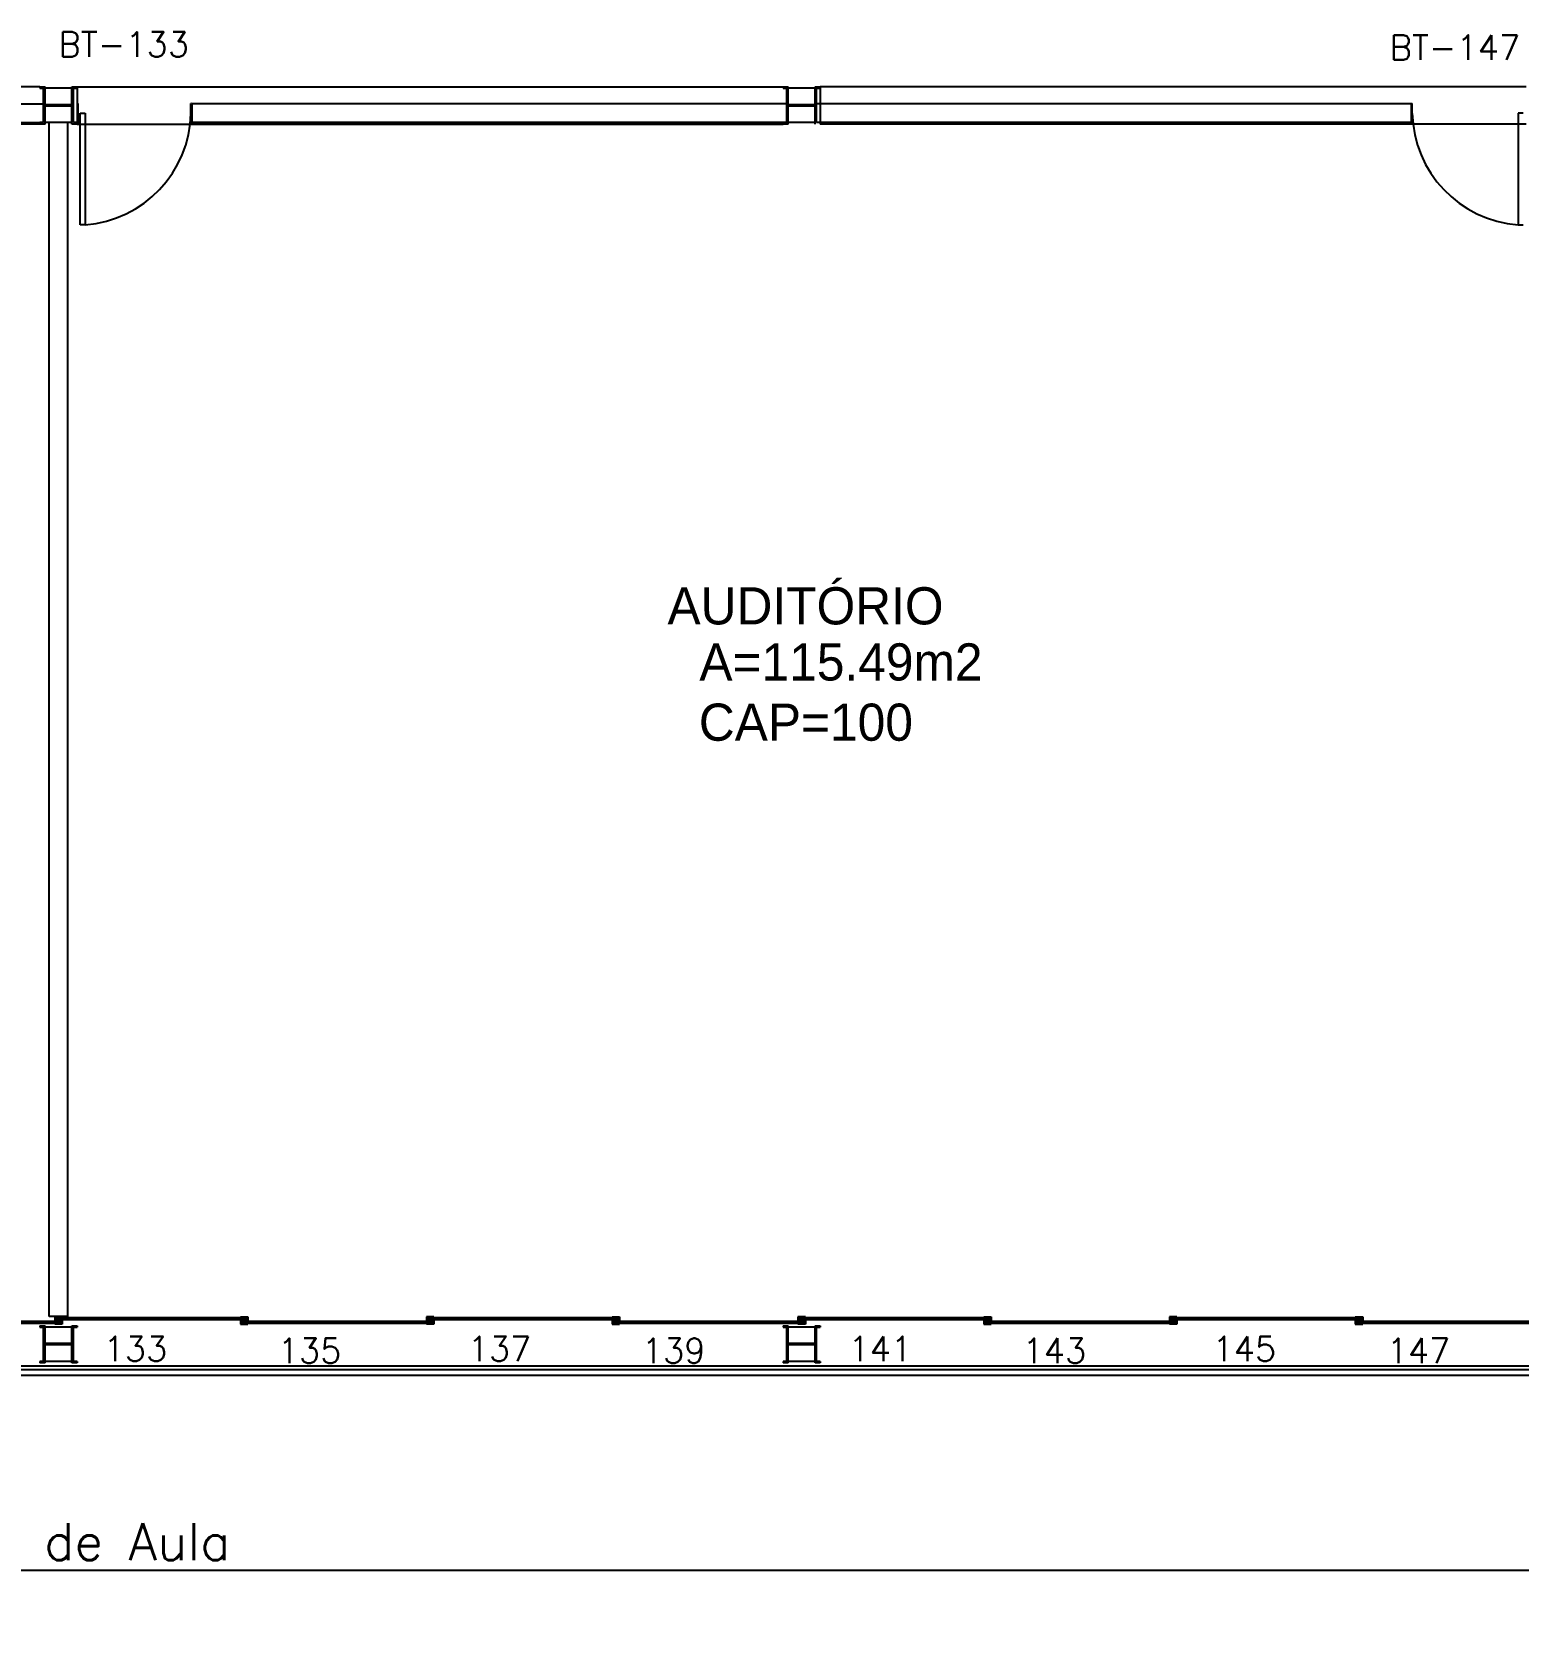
# Model space of a CAD drawing. Extents: x 940 to 1060, y 76 to 105.
# Drawn here: x 1038.76 to 1050.75, y 76.25 to 89.14 of the extents above; entities that cross this region are included whole.
import ezdxf
from ezdxf.enums import TextEntityAlignment as Align

# ---------------------------------------------------------------- set-up
doc = ezdxf.new("R2010")
doc.units = 0
doc.header["$LTSCALE"] = 0.5
doc.header["$MEASUREMENT"] = 0
doc.header["$PDMODE"] = 34
doc.header["$PDSIZE"] = 0.1
doc.layers.get('0').update_dxf_attribs({"linetype": 'CONTINUOUS'})
doc.layers.get('DEFPOINTS').update_dxf_attribs({"linetype": 'CONTINUOUS'})
for name, color, linetype in [('1', 1, 'CONTINUOUS'), ('ALVENARIA', 2, 'CONTINUOUS'), ('ENDEREÇO', 2, 'CONTINUOUS'), ('ESQUADRIAS', 1, 'CONTINUOUS'), ('ESTRUTURAS', 2, 'CONTINUOUS'), ('NMOD', 2, 'CONTINUOUS'), ('PORTA', 2, 'CONTINUOUS'), ('TEXTO', 2, 'CONTINUOUS'), ('TEXTO-CENTRO-CUSTO', 2, 'CONTINUOUS'), ('ÁREA', 2, 'CONTINUOUS')]:
    doc.layers.add(name, color=color, linetype=linetype)
doc.styles.add('FONTE', font='FONTE.shx', dxfattribs={"height": 0.4})
doc.styles.add('ROMANS', font='simplex.shx', dxfattribs={"height": 0.3})
doc.styles.add('UNB-100', font='simplex.shx', dxfattribs={"height": 0.2})
doc.dimstyles.new('1', dxfattribs={"dimtxt": 0.3, "dimasz": 0.18, "dimexe": 0.5, "dimexo": 1, "dimgap": 0.08, "dimtad": 1, "dimdec": 4, "dimzin": 12, "dimdsep": 46, "dimtxsty": 'ROMANS', "dimblk1": 'NONE', "dimblk2": 'NONE', "dimsah": 1, "dimcen": 0, "dimclrd": 2, "dimclre": 2, "dimclrt": 2, "dimadec": 0, "dimazin": 0, "dimtfac": 1, "dimtdec": 4, "dimtofl": 0, "dimtmove": 2, "dimatfit": 3, "dimldrblk": 'NONE', "dimfxl": 0, "dimtolj": 1, "dimtzin": 4, "dimarcsym": 0})

# ---------------------------------------------------------------- blocks, each defined once
blk = doc.blocks.new('*D18')
at = {"layer": 'DEFPOINTS', "color": 0}
for p in [(1026.97, 78.537), (1050.97, 78.537), (1050.97, 76.72)]:
    blk.add_point(p, dxfattribs=at)
at = {"layer": 'TEXTO-CENTRO-CUSTO', "color": 2, "lineweight": -2}
for p, q in [((1026.97, 77.537), (1026.97, 76.62)), ((1050.97, 77.537), (1050.97, 76.62)), ((1026.97, 76.72), (1050.97, 76.72))]:
    blk.add_line(p, q, dxfattribs=at)
at = {"layer": 'TEXTO-CENTRO-CUSTO', "color": 2, "insert": (1038.97, 76.95), "char_height": 0.3, "attachment_point": 5, "style": 'ROMANS'}
blk.add_mtext('\\A1;Salas de Aula', dxfattribs=at)
blk = doc.blocks.new('_NONE')
at = {"color": 0, "linetype": 'ByBlock'}
blk.add_circle((0, 0), 0.25, dxfattribs=at)

msp = doc.modelspace()

# ---------------------------------------------------------------- linework, layer by layer
at = {"layer": '1', "color": 1}
for p, q in [((1038.82025, 88.69302), (1033.12025, 88.69302)), ((1039.12025, 88.69302), (1044.82025, 88.69302)), ((1050.82025, 88.69302), (1045.12025, 88.69302)), ((1038.82025, 88.39302), (1033.12025, 88.39302)), ((1039.12025, 88.39302), (1044.82025, 88.39302)), ((1050.82025, 88.39302), (1045.12025, 88.39302)), ((977.47583, 78.36818), (1060.12025, 78.36818)), ((977.47583, 78.33818), (1060.12025, 78.33818))]:
    msp.add_line(p, q, dxfattribs=at)
at = {"layer": '1'}
msp.add_line((939.82083, 78.29302), (1060.12025, 78.29302), dxfattribs=at)
at = {"layer": 'ALVENARIA'}
for p, q in [((1034.05014, 88.55506), (1038.85025, 88.55506)), ((1040.05014, 88.40506), (1040.05014, 88.55506)), ((1044.85025, 88.55506), (1040.05014, 88.55506)), ((1049.89035, 88.55506), (1045.09025, 88.55506)), ((1049.89035, 88.55506), (1049.89035, 88.40506)), ((1034.05014, 88.40506), (1038.85025, 88.40506)), ((1038.89525, 78.76674), (1038.89525, 88.40502)), ((1039.04525, 78.76674), (1039.04525, 88.40502)), ((1044.85025, 88.40506), (1040.05014, 88.40506)), ((1049.89035, 88.40506), (1045.09025, 88.40506)), ((1039.04525, 78.76674), (1038.89525, 78.76674))]:
    msp.add_line(p, q, dxfattribs=at)
at = {"layer": 'ESQUADRIAS'}
for p, q in [((1037.44725, 78.72836), (1038.99325, 78.72836)), ((1038.94025, 78.76536), (1038.94025, 78.73536)), ((1039.00025, 78.76536), (1038.94025, 78.76536)), ((1038.94025, 78.73536), (1039.00025, 78.73536)), ((1038.94725, 78.75836), (1040.49325, 78.75836)), ((1038.94725, 78.74236), (1038.94725, 78.75836)), ((1038.94725, 78.74236), (1040.49325, 78.74236)), ((1038.99325, 78.72836), (1038.99325, 78.71236)), ((1039.00025, 78.73536), (1039.00025, 78.70536)), ((1040.44025, 78.76536), (1040.50025, 78.76536)), ((1040.44025, 78.73536), (1040.44025, 78.70536)), ((1040.50025, 78.73536), (1040.44025, 78.73536)), ((1040.44725, 78.72836), (1041.99325, 78.72836)), ((1040.44725, 78.72836), (1040.44725, 78.71236)), ((1040.49325, 78.74236), (1040.49325, 78.75836)), ((1040.50025, 78.76536), (1040.50025, 78.73536)), ((1041.94025, 78.76536), (1041.94025, 78.73536)), ((1042.00025, 78.76536), (1041.94025, 78.76536)), ((1041.94025, 78.73536), (1042.00025, 78.73536)), ((1041.94725, 78.74236), (1041.94725, 78.75836)), ((1041.94725, 78.75836), (1043.49325, 78.75836)), ((1041.94725, 78.74236), (1043.49325, 78.74236)), ((1041.99325, 78.72836), (1041.99325, 78.71236)), ((1042.00025, 78.73536), (1042.00025, 78.70536)), ((1043.44025, 78.76536), (1043.50025, 78.76536)), ((1043.44025, 78.73536), (1043.44025, 78.70536)), ((1043.50025, 78.73536), (1043.44025, 78.73536)), ((1043.44725, 78.72836), (1044.99325, 78.72836)), ((1043.44725, 78.72836), (1043.44725, 78.71236)), ((1043.49325, 78.74236), (1043.49325, 78.75836)), ((1043.50025, 78.76536), (1043.50025, 78.73536)), ((1044.94025, 78.76536), (1044.94025, 78.73536)), ((1045.00025, 78.76536), (1044.94025, 78.76536)), ((1044.94025, 78.73536), (1045.00025, 78.73536)), ((1044.94725, 78.75836), (1046.49325, 78.75836)), ((1044.94725, 78.74236), (1044.94725, 78.75836)), ((1044.94725, 78.74236), (1046.49325, 78.74236)), ((1044.99325, 78.72836), (1044.99325, 78.71236)), ((1045.00025, 78.73536), (1045.00025, 78.70536)), ((1046.44025, 78.76536), (1046.50025, 78.76536)), ((1046.44025, 78.73536), (1046.44025, 78.70536)), ((1046.50025, 78.73536), (1046.44025, 78.73536)), ((1046.44725, 78.72836), (1046.44725, 78.71236)), ((1046.44725, 78.72836), (1047.99325, 78.72836)), ((1046.49325, 78.74236), (1046.49325, 78.75836)), ((1046.50025, 78.76536), (1046.50025, 78.73536)), ((1047.94025, 78.76536), (1047.94025, 78.73536)), ((1048.00025, 78.76536), (1047.94025, 78.76536)), ((1047.94025, 78.73536), (1048.00025, 78.73536)), ((1047.94725, 78.75836), (1049.49325, 78.75836)), ((1047.94725, 78.74236), (1047.94725, 78.75836)), ((1047.94725, 78.74236), (1049.49325, 78.74236)), ((1047.99325, 78.72836), (1047.99325, 78.71236)), ((1048.00025, 78.73536), (1048.00025, 78.70536)), ((1049.44025, 78.76536), (1049.50025, 78.76536)), ((1049.44025, 78.73536), (1049.44025, 78.70536)), ((1049.50025, 78.73536), (1049.44025, 78.73536)), ((1049.44725, 78.72836), (1050.99325, 78.72836)), ((1049.44725, 78.72836), (1049.44725, 78.71236)), ((1049.49325, 78.74236), (1049.49325, 78.75836)), ((1049.50025, 78.76536), (1049.50025, 78.73536)), ((1037.44725, 78.71236), (1038.99325, 78.71236)), ((1039.00025, 78.70536), (1038.94025, 78.70536)), ((1040.44025, 78.70536), (1040.50025, 78.70536)), ((1040.44725, 78.71236), (1041.99325, 78.71236)), ((1042.00025, 78.70536), (1041.94025, 78.70536)), ((1043.44025, 78.70536), (1043.50025, 78.70536)), ((1043.44725, 78.71236), (1044.99325, 78.71236)), ((1045.00025, 78.70536), (1044.94025, 78.70536)), ((1046.44025, 78.70536), (1046.50025, 78.70536)), ((1046.44725, 78.71236), (1047.99325, 78.71236)), ((1048.00025, 78.70536), (1047.94025, 78.70536)), ((1049.44025, 78.70536), (1049.50025, 78.70536)), ((1049.44725, 78.71236), (1050.99325, 78.71236))]:
    msp.add_line(p, q, dxfattribs=at)
at = {"layer": 'ESTRUTURAS'}
for p, q in [((1038.82025, 88.69302), (1038.86225, 88.69302)), ((1038.82025, 88.69302), (1038.82025, 88.68102)), ((1038.82025, 88.68102), (1038.85025, 88.68102)), ((1038.85025, 88.40502), (1038.85025, 88.68102)), ((1038.86225, 88.39302), (1038.86225, 88.69302)), ((1039.07825, 88.68102), (1038.86225, 88.68102)), ((1039.07825, 88.39302), (1039.07825, 88.69302)), ((1039.07825, 88.69302), (1039.12025, 88.69302)), ((1039.09025, 88.40502), (1039.09025, 88.68102)), ((1039.09025, 88.68102), (1039.12025, 88.68102)), ((1039.12025, 88.69302), (1039.12025, 88.39302)), ((1039.12025, 88.69302), (1039.12025, 88.68102)), ((1044.82025, 88.69302), (1044.86225, 88.69302)), ((1044.82025, 88.69302), (1044.82025, 88.68102)), ((1044.82025, 88.68102), (1044.85025, 88.68102)), ((1044.85025, 88.40502), (1044.85025, 88.68102)), ((1044.86225, 88.39302), (1044.86225, 88.69302)), ((1045.07825, 88.68102), (1044.86225, 88.68102)), ((1045.07825, 88.39302), (1045.07825, 88.69302)), ((1045.07825, 88.69302), (1045.12025, 88.69302)), ((1045.09025, 88.40502), (1045.09025, 88.68102)), ((1045.09025, 88.68102), (1045.12025, 88.68102)), ((1045.12025, 88.69302), (1045.12025, 88.39302)), ((1045.12025, 88.69302), (1045.12025, 88.68102)), ((1039.07825, 88.54902), (1038.86225, 88.54902)), ((1039.07825, 88.53702), (1038.86225, 88.53702)), ((1045.07825, 88.54902), (1044.86225, 88.54902)), ((1045.07825, 88.53702), (1044.86225, 88.53702)), ((1038.82025, 88.40502), (1038.82025, 88.39302)), ((1038.85025, 88.40502), (1038.82025, 88.40502)), ((1038.86225, 88.39302), (1038.82025, 88.39302)), ((1039.07825, 88.40502), (1038.86225, 88.40502)), ((1039.12025, 88.39302), (1039.07825, 88.39302)), ((1039.12025, 88.40502), (1039.09025, 88.40502)), ((1039.12025, 88.40502), (1039.12025, 88.39302)), ((1044.82025, 88.40502), (1044.82025, 88.39302)), ((1044.85025, 88.40502), (1044.82025, 88.40502)), ((1044.86225, 88.39302), (1044.82025, 88.39302)), ((1045.07825, 88.40502), (1044.86225, 88.40502)), ((1038.82025, 78.69302), (1038.86225, 78.69302)), ((1038.82025, 78.69302), (1038.82025, 78.68102)), ((1038.82025, 78.68102), (1038.85025, 78.68102)), ((1038.85025, 78.40502), (1038.85025, 78.68102)), ((1038.86225, 78.39302), (1038.86225, 78.69302)), ((1039.07825, 78.68102), (1038.86225, 78.68102)), ((1039.07825, 78.39302), (1039.07825, 78.69302)), ((1039.07825, 78.69302), (1039.12025, 78.69302)), ((1039.09025, 78.40502), (1039.09025, 78.68102)), ((1039.09025, 78.68102), (1039.12025, 78.68102)), ((1039.12025, 78.69302), (1039.12025, 78.68102)), ((1044.82025, 78.69302), (1044.86225, 78.69302)), ((1044.82025, 78.69302), (1044.82025, 78.68102)), ((1044.82025, 78.68102), (1044.85025, 78.68102)), ((1044.85025, 78.40502), (1044.85025, 78.68102)), ((1044.86225, 78.39302), (1044.86225, 78.69302)), ((1045.07825, 78.68102), (1044.86225, 78.68102)), ((1045.07825, 78.39302), (1045.07825, 78.69302)), ((1045.07825, 78.69302), (1045.12025, 78.69302)), ((1045.09025, 78.40502), (1045.09025, 78.68102)), ((1045.09025, 78.68102), (1045.12025, 78.68102)), ((1045.12025, 78.69302), (1045.12025, 78.68102)), ((1039.07825, 78.54902), (1038.86225, 78.54902)), ((1039.07825, 78.53702), (1038.86225, 78.53702)), ((1045.07825, 78.54902), (1044.86225, 78.54902)), ((1045.07825, 78.53702), (1044.86225, 78.53702)), ((1038.82025, 78.40502), (1038.82025, 78.39302)), ((1038.85025, 78.40502), (1038.82025, 78.40502)), ((1038.86225, 78.39302), (1038.82025, 78.39302)), ((1039.07825, 78.40502), (1038.86225, 78.40502)), ((1039.12025, 78.39302), (1039.07825, 78.39302)), ((1039.12025, 78.40502), (1039.09025, 78.40502)), ((1039.12025, 78.40502), (1039.12025, 78.39302)), ((1044.82025, 78.40502), (1044.82025, 78.39302)), ((1044.85025, 78.40502), (1044.82025, 78.40502)), ((1044.86225, 78.39302), (1044.82025, 78.39302)), ((1045.07825, 78.40502), (1044.86225, 78.40502)), ((1045.12025, 78.39302), (1045.07825, 78.39302)), ((1045.12025, 78.40502), (1045.09025, 78.40502)), ((1045.12025, 78.40502), (1045.12025, 78.39302))]:
    msp.add_line(p, q, dxfattribs=at)
at = {"layer": 'PORTA'}
for p, q in [((1039.12525, 88.39911), (1039.12525, 88.55911)), ((1039.13025, 88.55911), (1039.12525, 88.55911)), ((1039.13025, 88.39911), (1039.13025, 88.55911)), ((1040.04514, 88.55911), (1040.04014, 88.55911)), ((1040.04014, 88.39911), (1040.04014, 88.55911)), ((1040.04514, 88.39911), (1040.04514, 88.55911)), ((1049.89535, 88.39911), (1049.89535, 88.55911)), ((1049.89535, 88.55911), (1049.90035, 88.55911)), ((1049.90035, 88.39911), (1049.90035, 88.55911)), ((1039.13025, 88.39911), (1039.12525, 88.39911)), ((1039.14577, 88.47954), (1039.18577, 88.47954)), ((1039.14577, 87.57954), (1039.14577, 88.47954)), ((1039.18577, 88.47954), (1039.18577, 87.57954)), ((1040.04514, 88.39911), (1040.04014, 88.39911)), ((1049.89535, 88.39911), (1049.90035, 88.39911)), ((1050.75472, 88.47954), (1050.75472, 87.57954)), ((1050.79472, 88.47954), (1050.75472, 88.47954)), ((1039.18577, 87.57954), (1039.14577, 87.57954)), ((1050.75472, 87.57954), (1050.79472, 87.57954))]:
    msp.add_line(p, q, dxfattribs=at)
at = {"layer": 'PORTA', "color": 1}
for centre, start, end in [((1039.11632, 88.50101), 274.310497, 358.642288), ((1050.82417, 88.50101), 181.357712, 265.689503)]:
    msp.add_arc(centre, 0.92408, start, end, dxfattribs=at)

# ---------------------------------------------------------------- texts
at = {"layer": 'ENDEREÇO', "style": 'UNB-100'}
for s, p in [('BT-133', (1040.02454, 88.93633)), ('BT-147', (1050.77242, 88.91076))]:
    msp.add_text(s, height=0.2, dxfattribs=at).set_placement(p, align=Align.RIGHT)
at = {"layer": 'NMOD', "style": 'UNB-100'}
for s, p in [('133', (1039.84849, 78.40656)), ('137', (1042.78817, 78.40656)), ('141', (1045.86228, 78.40656)), ('145', (1048.80196, 78.40656)), ('135', (1041.25443, 78.39143)), ('139', (1044.1941, 78.39143)), ('143', (1047.26822, 78.39143)), ('147', (1050.2079, 78.39143))]:
    msp.add_text(s, height=0.2, dxfattribs=at).set_placement(p, align=Align.RIGHT)
at = {"layer": 'TEXTO', "style": 'FONTE'}
for s, p in [('AUDITÓRIO', (1046.11608, 84.35368)), ('CAP=100', (1045.86888, 83.41461))]:
    msp.add_text(s, height=0.3, dxfattribs=at).set_placement(p, align=Align.RIGHT)
at = {"layer": 'ÁREA', "style": 'FONTE'}
msp.add_text('A=115.49m2', height=0.3, dxfattribs=at).set_placement((1046.43095, 83.90087), align=Align.RIGHT)

# ---------------------------------------------------------------- dimensions: what is measured, and where the dimension line sits
at = {"layer": 'TEXTO-CENTRO-CUSTO'}
dim = msp.add_linear_dim(base=(1050.97025, 76.71981), p1=(1026.97025, 78.53702), p2=(1050.97025, 78.53702), text='Salas de Aula', dimstyle='1', override={"dimasz": 0.04, "dimexe": 0.1}, dxfattribs=at)
dim.commit()
dim.dimension.update_dxf_attribs({"geometry": '*D18', "text_midpoint": (1038.97025, 76.94981)})

doc.saveas('drawing.dxf')
